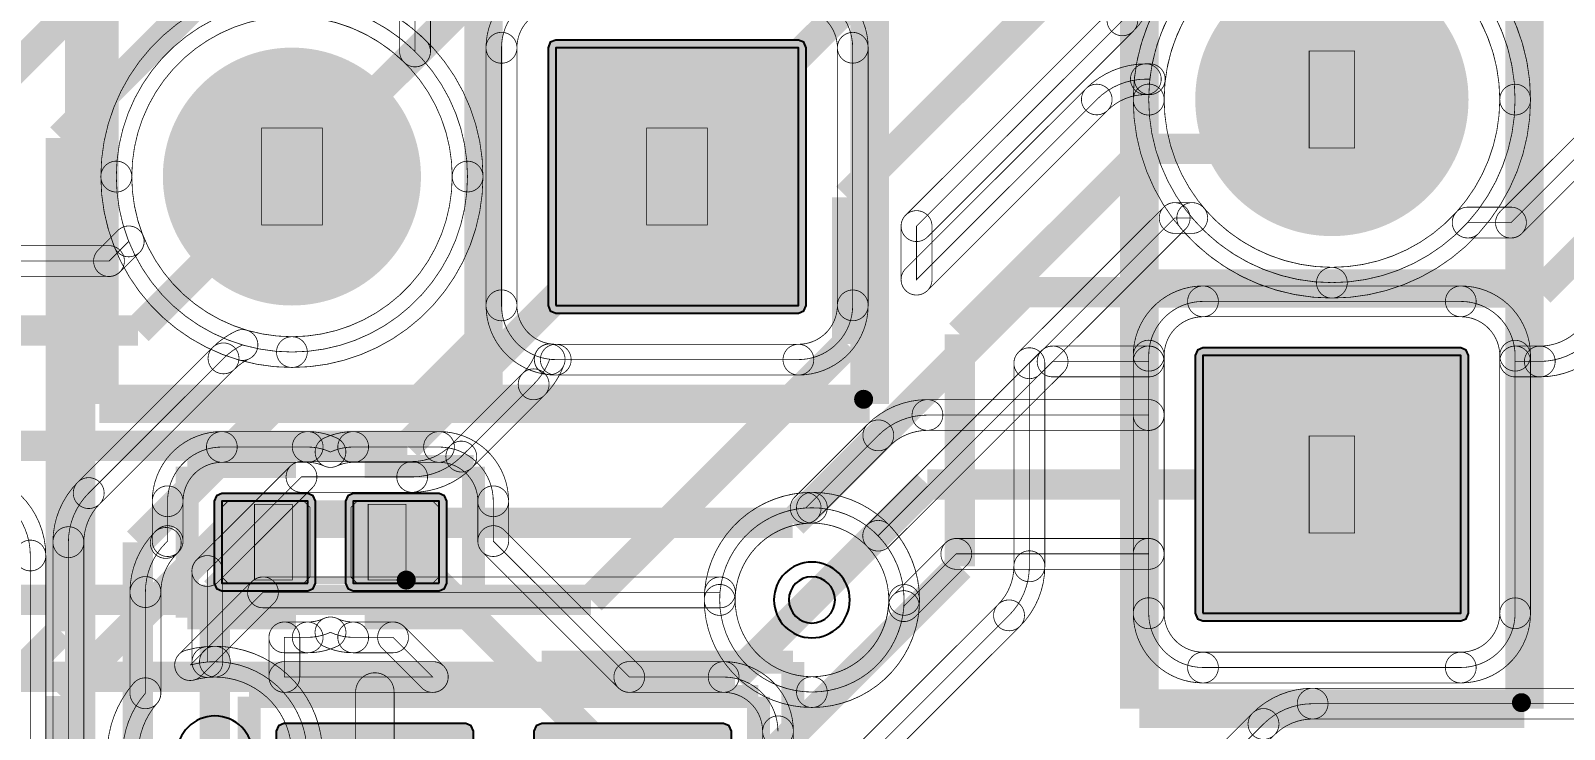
# Model space of a CAD drawing. Header units: millimetres. Extents: x -2.5 to 44.5, y -38.5 to 2.5.
# Drawn here: x 25.58 to 35.7, y -17.11 to -12.5 of the extents above; entities that cross this region are included whole.
import ezdxf

# ---------------------------------------------------------------- set-up
doc = ezdxf.new("R2010")
doc.units = ezdxf.units.MM
for name, color, linetype, true_color in [('Bottom Layer', 7, 'Continuous', 0x0000ff), ('Bottom Paste Mask Layer', 7, 'Continuous', 0x800000), ('Bottom Silkscreen Layer', 7, 'Continuous', 0x808000), ('Bottom Solder Mask Layer', 7, 'Continuous', 0xff00ff), ('Component Marking Layer', 7, 'Continuous', 0x66ffcc), ('Component Shape Layer', 7, 'Continuous', 0x00cccc), ('Hole Layer', 7, 'Continuous', 0x816200), ('Inner1', 7, 'Continuous', 0xbc8e00), ('Inner2', 7, 'Continuous', 0x70dbfa), ('Multi-Layer', 7, 'Continuous', 0xc0c0c0), ('Pin Soldering Layer', 7, 'Continuous', 0xcc9999), ('Top Layer', 7, 'Continuous', 0xff0000), ('Top Paste Mask Layer', 7, 'Continuous', 0x808080), ('Top Silkscreen Layer', 7, 'Continuous', 0xffff00), ('Top Solder Mask Layer', 7, 'Continuous', 0x800080)]:
    doc.layers.add(name, color=color, linetype=linetype, true_color=true_color)

msp = doc.modelspace()

# ---------------------------------------------------------------- hatches: boundary and pattern name
at = {"layer": 'Bottom Layer'}
for points in [[(33.313, -12.954, 1), (35.013, -12.954, 1)], [(29.045, -14.312), (30.645, -14.312), (30.645, -12.612), (29.045, -12.612)], [(26.505, -13.462, 1), (28.105, -13.462, 1)], [(33.313, -16.344), (35.013, -16.344), (35.013, -14.644), (33.313, -14.644)], [(27.409, -16.145), (27.409, -15.605), (26.843, -15.605), (26.843, -16.145)], [(28.275, -16.145), (28.275, -15.605), (27.709, -15.605), (27.709, -16.145)]]:
    msp.add_hatch(color=256, dxfattribs=at).paths.add_polyline_path(points)
at = {"layer": 'Bottom Paste Mask Layer'}
for points in [[(27.424, -16.105), (27.424, -15.645), (27.384, -15.605), (26.883, -15.605), (26.843, -15.645), (26.843, -16.105), (26.883, -16.145), (27.384, -16.145)], [(27.694, -16.105), (27.694, -15.645), (27.734, -15.605), (28.235, -15.605), (28.275, -15.645), (28.275, -16.105), (28.235, -16.145), (27.734, -16.145)]]:
    msp.add_hatch(color=256, dxfattribs=at).paths.add_polyline_path(points)
at = {"layer": 'Bottom Solder Mask Layer'}
for points in [[(27.46, -16.145), (27.46, -15.605), (27.445, -15.569), (27.409, -15.554), (26.843, -15.554), (26.807, -15.569), (26.793, -15.605), (26.793, -16.145), (26.807, -16.181), (26.843, -16.196), (27.409, -16.196), (27.445, -16.181)], [(28.326, -16.145), (28.326, -15.605), (28.311, -15.569), (28.275, -15.554), (27.709, -15.554), (27.673, -15.569), (27.658, -15.605), (27.658, -16.145), (27.673, -16.181), (27.709, -16.196), (28.275, -16.196), (28.311, -16.181)], [(28.452, -17.072), (27.252, -17.072), (27.216, -17.087), (27.201, -17.123), (27.201, -18.523), (27.216, -18.559), (27.252, -18.574), (28.452, -18.574), (28.488, -18.559), (28.503, -18.523), (28.503, -17.123), (28.488, -17.087)], [(30.152, -17.072), (28.952, -17.072), (28.916, -17.087), (28.901, -17.123), (28.901, -18.523), (28.916, -18.559), (28.952, -18.574), (30.152, -18.574), (30.188, -18.559), (30.203, -18.523), (30.203, -17.123), (30.188, -17.087)]]:
    msp.add_hatch(color=256, dxfattribs=at).paths.add_polyline_path(points)
at = {"layer": 'Component Marking Layer'}
for points in [[(31.015, -14.932, 1), (31.135, -14.932, 1)], [(27.999, -16.125, 1), (28.119, -16.125, 1)], [(35.353, -16.934, 1), (35.473, -16.934, 1)]]:
    msp.add_hatch(color=256, dxfattribs=at).paths.add_polyline_path(points)
at = {"layer": 'Hole Layer'}
for points in [[(33.613, -12.954, 1), (34.713, -12.954, 1)], [(26.805, -13.462, 1), (27.805, -13.462, 1)], [(29.345, -13.462, 1), (30.345, -13.462, 1)], [(33.613, -15.494, 1), (34.713, -15.494, 1)]]:
    msp.add_hatch(color=256, dxfattribs=at).paths.add_polyline_path(points)
at = {"layer": 'Multi-Layer'}
for points in [[(33.313, -12.954, 1), (35.013, -12.954, 1)], [(33.313, -12.954, 1), (35.013, -12.954, 1)], [(33.313, -12.954, 1), (35.013, -12.954, 1)], [(29.045, -14.312), (30.645, -14.312), (30.645, -12.612), (29.045, -12.612)], [(29.045, -14.312), (30.645, -14.312), (30.645, -12.612), (29.045, -12.612)], [(29.045, -14.312), (30.645, -14.312), (30.645, -12.612), (29.045, -12.612)], [(26.505, -13.462, 1), (28.105, -13.462, 1)], [(26.505, -13.462, 1), (28.105, -13.462, 1)], [(26.505, -13.462, 1), (28.105, -13.462, 1)], [(33.313, -16.344), (35.013, -16.344), (35.013, -14.644), (33.313, -14.644)], [(33.313, -16.344), (35.013, -16.344), (35.013, -14.644), (33.313, -14.644)], [(33.313, -16.344), (35.013, -16.344), (35.013, -14.644), (33.313, -14.644)]]:
    msp.add_hatch(color=256, dxfattribs=at).paths.add_polyline_path(points)
at = {"layer": 'Pin Soldering Layer'}
for points in [[(34.013, -13.274), (34.013, -12.634), (34.313, -12.634), (34.313, -13.274)], [(27.105, -13.782), (27.105, -13.142), (27.505, -13.142), (27.505, -13.782)], [(29.645, -13.782), (29.645, -13.142), (30.045, -13.142), (30.045, -13.782)], [(34.013, -15.814), (34.013, -15.174), (34.313, -15.174), (34.313, -15.814)], [(27.308, -16.125), (27.308, -15.625), (27.058, -15.625), (27.058, -16.125)], [(27.808, -15.625), (27.808, -16.125), (28.058, -16.125), (28.058, -15.625)]]:
    msp.add_hatch(color=256, dxfattribs=at).paths.add_polyline_path(points)
at = {"layer": 'Top Layer'}
for points in [[(33.313, -12.954, 1), (35.013, -12.954, 1)], [(29.045, -14.312), (30.645, -14.312), (30.645, -12.612), (29.045, -12.612)], [(26.505, -13.462, 1), (28.105, -13.462, 1)], [(33.313, -16.344), (35.013, -16.344), (35.013, -14.644), (33.313, -14.644)]]:
    msp.add_hatch(color=256, dxfattribs=at).paths.add_polyline_path(points)
at = {"layer": 'Top Paste Mask Layer'}
for points in [[(33.313, -12.954, 1), (35.013, -12.954, 1)], [(29.045, -14.312), (30.645, -14.312), (30.645, -12.612), (29.045, -12.612)], [(26.505, -13.462, 1), (28.105, -13.462, 1)], [(33.313, -16.344), (35.013, -16.344), (35.013, -14.644), (33.313, -14.644)]]:
    msp.add_hatch(color=256, dxfattribs=at).paths.add_polyline_path(points)
at = {"layer": 'Top Solder Mask Layer'}
for points in [[(33.262, -12.954, 1), (35.064, -12.954, 1)], [(26.454, -13.462, 1), (28.156, -13.462, 1)], [(29.045, -14.363), (30.645, -14.363), (30.681, -14.348), (30.696, -14.312), (30.696, -12.612), (30.681, -12.576), (30.645, -12.561), (29.045, -12.561), (29.009, -12.576), (28.994, -12.612), (28.994, -14.312), (29.009, -14.348)], [(33.313, -16.395), (35.013, -16.395), (35.049, -16.38), (35.064, -16.344), (35.064, -14.644), (35.049, -14.608), (35.013, -14.593), (33.313, -14.593), (33.277, -14.608), (33.262, -14.644), (33.262, -16.344), (33.277, -16.38)]]:
    msp.add_hatch(color=256, dxfattribs=at).paths.add_polyline_path(points)

# ---------------------------------------------------------------- linework, layer by layer
at = {"layer": 'Bottom Layer', "const_width": 0.00508}
for points in [[(32.853, -12.954, -0.414214), (34.163, -11.644, -1), (34.163, -11.847, 0.414214), (33.057, -12.954, -1)], [(34.163, -11.644, -0.414214), (35.473, -12.954, -1), (35.27, -12.954, 0.414214), (34.163, -11.847, -1)], [(34.163, -14.162, 0.414214), (35.371, -12.954, 0.414214), (34.163, -11.746, 0.414214), (32.955, -12.954, 0.414214)], [(26.045, -13.462, -0.414214), (27.305, -12.202, -1), (27.305, -12.405, 0.414214), (26.249, -13.462, -1)], [(27.305, -12.202, -0.414214), (28.565, -13.462, -1), (28.362, -13.462, 0.414214), (27.305, -12.405, -1)], [(28.585, -12.612, -0.414214), (29.045, -12.152, -1), (29.045, -12.355, 0.414214), (28.789, -12.612, -1)], [(30.645, -12.152, -0.414214), (31.105, -12.612, -1), (30.902, -12.612, 0.414214), (30.645, -12.355, -1)], [(27.305, -14.62, 0.414214), (28.463, -13.462, 0.414214), (27.305, -12.304, 0.414214), (26.147, -13.462, 0.414214)], [(30.645, -14.67, 0.414214), (31.003, -14.312), (31.003, -12.612, 0.414214), (30.645, -12.254), (29.045, -12.254, 0.414214), (28.687, -12.612), (28.687, -14.312, 0.414214), (29.045, -14.67)], [(28.585, -12.612, -1), (28.789, -12.612), (28.789, -14.312, -1), (28.585, -14.312)], [(30.902, -12.612, -1), (31.105, -12.612), (31.105, -14.312, -1), (30.902, -14.312)], [(34.163, -14.264, -0.414214), (32.853, -12.954, -1), (33.057, -12.954, 0.414214), (34.163, -14.061, -1)], [(35.473, -12.954, -0.414214), (34.163, -14.264, -1), (34.163, -14.061, 0.414214), (35.27, -12.954, -1)], [(27.305, -14.722, -0.414214), (26.045, -13.462, -1), (26.249, -13.462, 0.414214), (27.305, -14.519, -1)], [(28.565, -13.462, -0.414214), (27.305, -14.722, -1), (27.305, -14.519, 0.414214), (28.362, -13.462, -1)], [(29.045, -14.772, -0.414214), (28.585, -14.312, -1), (28.789, -14.312, 0.414214), (29.045, -14.569, -1)], [(31.105, -14.312, -0.414214), (30.645, -14.772, -1), (30.645, -14.569, 0.414214), (30.902, -14.312, -1)], [(32.853, -14.644, -0.414214), (33.313, -14.184, -1), (33.313, -14.387, 0.414214), (33.057, -14.644, -1)], [(33.313, -14.387, -1), (33.313, -14.184), (35.013, -14.184, -1), (35.013, -14.387)], [(35.013, -14.184, -0.414214), (35.473, -14.644, -1), (35.27, -14.644, 0.414214), (35.013, -14.387, -1)], [(32.955, -16.344, 0.414214), (33.313, -16.702), (35.013, -16.702, 0.414214), (35.371, -16.344), (35.371, -14.644), (35.371, -14.644, 0.414214), (35.013, -14.286), (33.313, -14.286, 0.414214), (32.955, -14.644)], [(32.853, -14.644, -1), (33.057, -14.644), (33.057, -16.344, -1), (32.853, -16.344)], [(35.473, -16.344, -1), (35.27, -16.344), (35.27, -14.644, -1), (35.473, -14.644)], [(35.27, -14.644, -1), (35.473, -14.644), (35.473, -14.644, -1), (35.27, -14.644)], [(29.045, -14.772, -1), (29.045, -14.569), (30.645, -14.569, -1), (30.645, -14.772)], [(26.384, -15.605, -0.414214), (26.843, -15.145, -1), (26.843, -15.348, 0.414214), (26.587, -15.605, -1)], [(26.843, -15.348, -1), (26.843, -15.145), (27.409, -15.145, -1), (27.409, -15.348)], [(27.409, -15.145, -0.108449), (27.602, -15.188, -1), (27.517, -15.372, 0.108449), (27.409, -15.348, -1)], [(27.517, -15.188, -0.108449), (27.709, -15.145, -1), (27.709, -15.348, 0.108449), (27.602, -15.372, -1)], [(27.709, -15.348, -1), (27.709, -15.145), (28.275, -15.145, -1), (28.275, -15.348)], [(28.275, -15.145, -0.414214), (28.734, -15.605, -1), (28.531, -15.605, 0.414214), (28.275, -15.348, -1)], [(25.518, -15.567, -0.198912), (25.682, -15.963, -1), (25.479, -15.963, 0.198912), (25.374, -15.711, -1)], [(26.384, -15.605, -1), (26.587, -15.605), (26.587, -15.868, -1), (26.384, -15.868)], [(28.734, -15.868, -1), (28.531, -15.868), (28.531, -15.605, -1), (28.734, -15.605)], [(30.024, -16.256, -0.414214), (30.734, -15.546, -1), (30.734, -15.749, 0.414214), (30.228, -16.256, -1)], [(30.734, -15.546, -0.414214), (31.444, -16.256, -1), (31.241, -16.256, 0.414214), (30.734, -15.749, -1)], [(30.126, -16.256, 0.414214), (30.734, -16.864, 0.414214), (31.342, -16.256, 0.414214), (30.734, -15.648, 0.414214)], [(26.237, -16.204, -0.198912), (26.401, -15.808, -1), (26.545, -15.952, 0.198912), (26.441, -16.204, -1)], [(26.545, -15.952, -1), (26.401, -15.808), (26.413, -15.796, -1), (26.557, -15.94)], [(26.545, -15.952, -1), (26.401, -15.808), (26.401, -15.808, -1), (26.545, -15.952)], [(28.561, -15.94, -1), (28.705, -15.796), (29.601, -16.693, -1), (29.458, -16.837)], [(25.682, -17.297, -1), (25.479, -17.297), (25.479, -15.963, -1), (25.682, -15.963)], [(25.682, -15.963, -1), (25.479, -15.963), (25.479, -15.963, -1), (25.682, -15.963)], [(26.237, -16.204, -1), (26.441, -16.204), (26.441, -16.872, -1), (26.237, -16.872)], [(30.734, -16.966, -0.414214), (30.024, -16.256, -1), (30.228, -16.256, 0.414214), (30.734, -16.763, -1)], [(31.444, -16.256, -0.414214), (30.734, -16.966, -1), (30.734, -16.763, 0.414214), (31.241, -16.256, -1)], [(33.313, -16.804, -0.414214), (32.853, -16.344, -1), (33.057, -16.344, 0.414214), (33.313, -16.601, -1)], [(35.473, -16.344, -0.414214), (35.013, -16.804, -1), (35.013, -16.601, 0.414214), (35.27, -16.344, -1)], [(27.602, -16.563, -0.108449), (27.409, -16.605, -1), (27.409, -16.402, 0.108449), (27.517, -16.378, -1)], [(27.709, -16.605, -0.108449), (27.517, -16.563, -1), (27.602, -16.378, 0.108449), (27.709, -16.402, -1)], [(27.357, -16.765, -1), (27.154, -16.765), (27.154, -16.503, -1), (27.357, -16.503)], [(27.255, -16.605, -1), (27.255, -16.402), (27.409, -16.402, -1), (27.409, -16.605)], [(27.255, -16.765), (27.255, -16.503), (27.409, -16.503, 0.108449), (27.559, -16.47, 0.108449), (27.709, -16.503), (27.972, -16.503), (28.234, -16.765)], [(27.709, -16.605, -1), (27.709, -16.402), (27.972, -16.402, -1), (27.972, -16.605)], [(27.9, -16.575, -1), (28.044, -16.431), (28.306, -16.693, -1), (28.162, -16.837)], [(27.255, -16.866, -1), (27.255, -16.663), (28.234, -16.663, -1), (28.234, -16.866)], [(29.53, -16.866, -1), (29.53, -16.663), (30.152, -16.663, -1), (30.152, -16.866)], [(30.152, -16.663, -0.414214), (30.612, -17.123, -1), (30.409, -17.123, 0.414214), (30.152, -16.866, -1)], [(33.313, -16.804, -1), (33.313, -16.601), (35.013, -16.601, -1), (35.013, -16.804)], [(26.087, -17.272, -0.181366), (26.262, -16.805, -1), (26.415, -16.939, 0.181366), (26.291, -17.272, -1)], [(27.725, -16.864, -1), (27.979, -16.864), (27.979, -17.823, -1), (27.725, -17.823)], [(33.64, -17.003, -0.198912), (34.036, -16.839, -1), (34.036, -17.042, 0.198912), (33.784, -17.147, -1)], [(34.036, -17.042, -1), (34.036, -16.839), (36.176, -16.839, -1), (36.176, -17.042)], [(34.036, -17.042, -1), (34.036, -16.839), (34.036, -16.839, -1), (34.036, -17.042)], [(32.215, -18.716, -1), (32.071, -18.572), (33.64, -17.003, -1), (33.784, -17.147)], [(33.784, -17.147, -1), (33.64, -17.003), (33.64, -17.003, -1), (33.784, -17.147)], [(30.612, -17.365, -1), (30.409, -17.365), (30.409, -17.123, -1), (30.612, -17.123)]]:
    msp.add_lwpolyline(points, format="xyb", close=True, dxfattribs=at)
at = {"layer": 'Bottom Layer'}
for points in [[(29.045, -14.312), (30.645, -14.312), (30.645, -12.612), (29.045, -12.612)], [(33.313, -16.344), (35.013, -16.344), (35.013, -14.644), (33.313, -14.644)], [(27.409, -16.145), (27.409, -15.605), (26.843, -15.605), (26.843, -16.145)], [(28.275, -16.145), (28.275, -15.605), (27.709, -15.605), (27.709, -16.145)]]:
    msp.add_lwpolyline(points, close=True, dxfattribs=at)
at = {"layer": 'Bottom Layer', "const_width": 0.00508}
for points in [[(30.51, -17.123, 0.414214), (30.152, -16.765), (29.53, -16.765), (28.633, -15.868), (28.633, -15.605, 0.414214), (28.275, -15.247), (27.709, -15.247, 0.108449), (27.559, -15.28, 0.108449), (27.409, -15.247), (26.843, -15.247, 0.414214), (26.485, -15.605), (26.485, -15.868), (26.473, -15.88), (26.473, -15.88, 0.198912), (26.339, -16.204), (26.339, -16.872, 0.181366), (26.189, -17.272, 0.123679)], [(25.446, -17.621, 0.198912), (25.58, -17.297), (25.58, -15.963), (25.58, -15.963, 0.198912), (25.446, -15.639)], [(36.176, -16.941), (34.036, -16.941), (34.036, -16.941, 0.198912), (33.712, -17.075), (33.712, -17.075), (32.143, -18.644)]]:
    msp.add_lwpolyline(points, format="xyb", dxfattribs=at)
at = {"layer": 'Bottom Layer', "const_width": 0.2}
for points in [[(26.797, -16.204), (27.126, -15.875)], [(27.992, -15.875), (29.552, -17.435)], [(26.797, -16.204), (26.797, -17.272)]]:
    msp.add_lwpolyline(points, dxfattribs=at)
at = {"layer": 'Bottom Paste Mask Layer', "const_width": 0.00508}
for points in [[(27.424, -16.105), (27.424, -15.645), (27.384, -15.605), (26.883, -15.605), (26.843, -15.645), (26.843, -16.105), (26.883, -16.145), (27.384, -16.145)], [(27.424, -16.105), (27.424, -15.645), (27.384, -15.605), (26.883, -15.605), (26.843, -15.645), (26.843, -16.105), (26.883, -16.145), (27.384, -16.145)], [(27.694, -16.105), (27.694, -15.645), (27.734, -15.605), (28.235, -15.605), (28.275, -15.645), (28.275, -16.105), (28.235, -16.145), (27.734, -16.145)], [(27.694, -16.105), (27.694, -15.645), (27.734, -15.605), (28.235, -15.605), (28.275, -15.645), (28.275, -16.105), (28.235, -16.145), (27.734, -16.145)]]:
    msp.add_lwpolyline(points, close=True, dxfattribs=at)
at = {"layer": 'Bottom Silkscreen Layer', "const_width": 0.152}
for points in [[(26.615, -16.374), (26.615, -15.376)], [(26.615, -15.376), (27.333, -15.376)], [(26.615, -16.374), (26.615, -15.376)], [(26.615, -15.376), (27.333, -15.376)], [(28.503, -15.376), (27.785, -15.376)], [(28.503, -15.376), (27.785, -15.376)], [(28.503, -16.374), (28.503, -15.376)], [(28.503, -16.374), (28.503, -15.376)], [(27.333, -16.374), (26.615, -16.374)], [(27.333, -16.374), (26.615, -16.374)], [(27.785, -16.374), (28.503, -16.374)], [(27.785, -16.374), (28.503, -16.374)], [(28.952, -16.666), (30.609, -16.666)], [(28.952, -16.666), (30.609, -16.666)], [(30.609, -16.666), (30.609, -18.523)], [(30.609, -16.666), (30.609, -18.523)], [(30.381, -16.894), (27.023, -16.894)], [(27.023, -16.894), (27.023, -20.952)], [(30.381, -16.894), (27.023, -16.894)], [(27.023, -16.894), (27.023, -20.952)], [(30.381, -20.952), (30.381, -16.894)], [(30.381, -20.952), (30.381, -16.894)]]:
    msp.add_lwpolyline(points, dxfattribs=at)
at = {"layer": 'Bottom Solder Mask Layer'}
for points in [[(27.46, -16.145), (27.46, -15.605), (27.445, -15.569), (27.409, -15.554), (26.843, -15.554), (26.807, -15.569), (26.793, -15.605), (26.793, -16.145), (26.807, -16.181), (26.843, -16.196), (27.409, -16.196), (27.445, -16.181)], [(28.326, -16.145), (28.326, -15.605), (28.311, -15.569), (28.275, -15.554), (27.709, -15.554), (27.673, -15.569), (27.658, -15.605), (27.658, -16.145), (27.673, -16.181), (27.709, -16.196), (28.275, -16.196), (28.311, -16.181)], [(28.452, -17.072), (27.252, -17.072), (27.216, -17.087), (27.201, -17.123), (27.201, -18.523), (27.216, -18.559), (27.252, -18.574), (28.452, -18.574), (28.488, -18.559), (28.503, -18.523), (28.503, -17.123), (28.488, -17.087)], [(30.152, -17.072), (28.952, -17.072), (28.916, -17.087), (28.901, -17.123), (28.901, -18.523), (28.916, -18.559), (28.952, -18.574), (30.152, -18.574), (30.188, -18.559), (30.203, -18.523), (30.203, -17.123), (30.188, -17.087)]]:
    msp.add_lwpolyline(points, close=True, dxfattribs=at)
at = {"layer": 'Component Marking Layer', "const_width": 0.00508}
for points in [[(31.015, -14.932, 1), (31.135, -14.932, 1)], [(27.999, -16.125, 1), (28.119, -16.125, 1)], [(35.353, -16.934, 1), (35.473, -16.934, 1)]]:
    msp.add_lwpolyline(points, format="xyb", close=True, dxfattribs=at)
at = {"layer": 'Component Shape Layer', "const_width": 0.0508}
for points in [[(32.913, -16.934), (32.913, -6.434), (35.413, -6.434), (35.413, -16.934)], [(32.913, -16.934), (32.913, -6.434), (35.413, -6.434), (35.413, -16.934)], [(31.075, -14.932), (26.075, -14.932), (26.075, -6.912), (31.075, -6.912)], [(31.075, -14.932), (26.075, -14.932), (26.075, -6.912), (31.075, -6.912)], [(28.059, -16.125), (28.059, -15.625), (27.059, -15.625), (27.059, -16.125)], [(28.059, -16.125), (28.059, -15.625), (27.059, -15.625), (27.059, -16.125)]]:
    msp.add_lwpolyline(points, close=True, dxfattribs=at)
at = {"layer": 'Hole Layer'}
msp.add_lwpolyline([(30.582, -16.256, 1), (30.887, -16.256, 1)], format="xyb", close=True, dxfattribs=at)
at = {"layer": 'Inner1', "const_width": 0.2}
for points in [[(28.575, -9.652), (28.575, -14.509)], [(25.908, -12.319), (25.908, -25.019)], [(28.098, -14.986), (28.575, -14.509)], [(26.289, -15.875), (27.178, -14.986)], [(27.178, -14.986), (28.098, -14.986)], [(30.734, -16.256), (31.496, -15.494)], [(31.496, -15.494), (34.163, -15.494)], [(26.289, -15.875), (26.289, -18.1)]]:
    msp.add_lwpolyline(points, dxfattribs=at)
at = {"layer": 'Inner1', "const_width": 0.00508}
for points in [[(23.318, -13.906), (26.105, -11.119), (26.105, -11.119, 0.042494), (26.155, -11.06, 0.379765), (27.305, -12.08, 0.196682), (28.117, -11.748), (28.117, -12.636, 0.196682), (27.305, -12.304, 0.414214), (26.147, -13.462, 0.332913), (26.979, -14.573, 0.084236), (26.854, -14.662), (26.854, -14.662), (25.965, -15.551), (25.965, -15.551, 0.198912), (25.831, -15.875), (25.831, -17.844, 0.137823)], [(27.405, -17.272, 0.414214), (26.797, -16.664, 0.020524), (26.747, -16.666), (26.747, -16.065), (27.368, -15.444), (28.098, -15.444), (28.098, -15.444, 0.198912), (28.422, -15.31), (28.422, -15.31), (28.899, -14.833), (28.899, -14.833, 0.108317), (29.005, -14.668), (29.005, -14.668, 0.028155), (29.045, -14.67), (30.645, -14.67, 0.414214), (31.003, -14.312), (31.003, -12.612, 0.414214), (30.645, -12.254)]]:
    msp.add_lwpolyline(points, format="xyb", dxfattribs=at)
for points in [[(28.015, -11.748, -1), (28.219, -11.748), (28.219, -12.636, -1), (28.015, -12.636)], [(32.853, -12.954, -0.414214), (34.163, -11.644, -1), (34.163, -11.847, 0.414214), (33.057, -12.954, -1)], [(34.163, -11.644, -0.414214), (35.473, -12.954, -1), (35.27, -12.954, 0.414214), (34.163, -11.847, -1)], [(32.955, -12.954, 0.414214), (34.163, -14.162, 0.414214), (35.371, -12.954, 0.414214), (34.163, -11.746, 0.414214)], [(26.045, -13.462, -0.414214), (27.305, -12.202, -1), (27.305, -12.405, 0.414214), (26.249, -13.462, -1)], [(27.305, -12.202, -0.196682), (28.188, -12.564, -1), (28.046, -12.709, 0.196682), (27.305, -12.405, -1)], [(30.645, -12.152, -0.414214), (31.105, -12.612, -1), (30.902, -12.612, 0.414214), (30.645, -12.355, -1)], [(30.902, -12.612, -1), (31.105, -12.612), (31.105, -14.312, -1), (30.902, -14.312)], [(34.163, -14.264, -0.414214), (32.853, -12.954, -1), (33.057, -12.954, 0.414214), (34.163, -14.061, -1)], [(35.473, -12.954, -0.414214), (34.163, -14.264, -1), (34.163, -14.061, 0.414214), (35.27, -12.954, -1)], [(26.95, -14.671, -0.332913), (26.045, -13.462, -1), (26.249, -13.462, 0.332913), (27.008, -14.476, -1)], [(31.105, -14.312, -0.414214), (30.645, -14.772, -1), (30.645, -14.569, 0.414214), (30.902, -14.312, -1)], [(32.853, -14.644, -0.414214), (33.313, -14.184, -1), (33.313, -14.387, 0.414214), (33.057, -14.644, -1)], [(33.313, -14.387, -1), (33.313, -14.184), (35.013, -14.184, -1), (35.013, -14.387)], [(35.013, -14.184, -0.414214), (35.473, -14.644, -1), (35.27, -14.644, 0.414214), (35.013, -14.387, -1)], [(30.126, -16.256, 0.414214), (30.734, -16.864, 0.39451), (31.341, -16.297), (31.686, -15.952), (32.955, -15.952), (32.955, -16.344, 0.414214), (33.313, -16.702), (35.013, -16.702, 0.414214), (35.371, -16.344), (35.371, -14.644), (35.371, -14.644, 0.414214), (35.013, -14.286), (33.313, -14.286, 0.414214), (32.955, -14.644), (32.955, -15.036), (31.496, -15.036), (31.496, -15.036, 0.198912), (31.172, -15.17), (31.172, -15.17), (30.693, -15.649, 0.39451)], [(26.037, -15.623, -1), (25.893, -15.479), (26.782, -14.59, -1), (26.926, -14.734)], [(26.782, -14.59, -0.084236), (26.935, -14.482, -1), (27.023, -14.665, 0.084236), (26.926, -14.734, -1)], [(26.926, -14.734, -1), (26.782, -14.59), (26.782, -14.59, -1), (26.926, -14.734)], [(32.853, -14.644, -1), (33.057, -14.644), (33.057, -15.036, -1), (32.853, -15.036)], [(35.473, -16.344, -1), (35.27, -16.344), (35.27, -14.644, -1), (35.473, -14.644)], [(35.27, -14.644, -1), (35.473, -14.644), (35.473, -14.644, -1), (35.27, -14.644)], [(29.1, -14.703, -0.108317), (28.971, -14.905, -1), (28.827, -14.761, 0.108317), (28.91, -14.633, -1)], [(28.97, -14.763, -1), (29.04, -14.573), (29.04, -14.573, -1), (28.97, -14.763)], [(29.045, -14.772, -0.028155), (28.993, -14.769, -1), (29.016, -14.567, 0.028155), (29.045, -14.569, -1)], [(29.045, -14.772, -1), (29.045, -14.569), (30.645, -14.569, -1), (30.645, -14.772)], [(28.494, -15.382, -1), (28.35, -15.238), (28.827, -14.761, -1), (28.971, -14.905)], [(28.971, -14.905, -1), (28.827, -14.761), (28.827, -14.761, -1), (28.971, -14.905)], [(31.1, -15.098, -0.198912), (31.496, -14.934, -1), (31.496, -15.137, 0.198912), (31.244, -15.242, -1)], [(31.496, -15.137, -1), (31.496, -14.934), (32.955, -14.934, -1), (32.955, -15.137)], [(31.496, -15.137, -1), (31.496, -14.934), (31.496, -14.934, -1), (31.496, -15.137)], [(30.765, -15.721, -1), (30.621, -15.577), (31.1, -15.098, -1), (31.244, -15.242)], [(31.244, -15.242, -1), (31.1, -15.098), (31.1, -15.098, -1), (31.244, -15.242)], [(28.494, -15.382, -0.198912), (28.098, -15.546, -1), (28.098, -15.343, 0.198912), (28.35, -15.238, -1)], [(28.494, -15.382, -1), (28.35, -15.238), (28.35, -15.238, -1), (28.494, -15.382)], [(26.819, -16.137, -1), (26.675, -15.993), (27.296, -15.372, -1), (27.44, -15.516)], [(27.368, -15.546, -1), (27.368, -15.343), (28.098, -15.343, -1), (28.098, -15.546)], [(28.098, -15.546, -1), (28.098, -15.343), (28.098, -15.343, -1), (28.098, -15.546)], [(25.729, -15.875, -0.198912), (25.893, -15.479, -1), (26.037, -15.623, 0.198912), (25.933, -15.875, -1)], [(26.037, -15.623, -1), (25.893, -15.479), (25.893, -15.479, -1), (26.037, -15.623)], [(30.024, -16.256, -0.39451), (30.686, -15.548, -1), (30.7, -15.751, 0.39451), (30.228, -16.256, -1)], [(25.729, -15.875, -1), (25.933, -15.875), (25.933, -17.844, -1), (25.729, -17.844)], [(31.413, -16.369, -1), (31.269, -16.225), (31.614, -15.88, -1), (31.758, -16.024)], [(31.686, -16.054, -1), (31.686, -15.851), (32.955, -15.851, -1), (32.955, -16.054)], [(32.853, -15.952, -1), (33.057, -15.952), (33.057, -16.344, -1), (32.853, -16.344)], [(26.849, -16.666, -1), (26.646, -16.666), (26.646, -16.065, -1), (26.849, -16.065)], [(30.734, -16.966, -0.414214), (30.024, -16.256, -1), (30.228, -16.256, 0.414214), (30.734, -16.763, -1)], [(31.442, -16.304, -0.39451), (30.734, -16.966, -1), (30.734, -16.763, 0.39451), (31.239, -16.29, -1)], [(33.313, -16.804, -0.414214), (32.853, -16.344, -1), (33.057, -16.344, 0.414214), (33.313, -16.601, -1)], [(35.473, -16.344, -0.414214), (35.013, -16.804, -1), (35.013, -16.601, 0.414214), (35.27, -16.344, -1)], [(26.739, -16.565, -0.020524), (26.797, -16.562, -1), (26.797, -16.765, 0.020524), (26.756, -16.767, -1)], [(26.797, -16.562, -0.414214), (27.507, -17.272, -1), (27.304, -17.272, 0.414214), (26.797, -16.765, -1)], [(33.313, -16.804, -1), (33.313, -16.601), (35.013, -16.601, -1), (35.013, -16.804)]]:
    msp.add_lwpolyline(points, format="xyb", close=True, dxfattribs=at)
at = {"layer": 'Inner2', "const_width": 0.2}
for points in [[(26.216, -12.011), (23.876, -14.351)], [(26.67, -12.319), (25.781, -13.208)], [(36.968, -12.79), (35.534, -14.224)], [(25.781, -13.208), (25.781, -16.464)], [(32.131, -14.224), (30.607, -15.748)], [(35.534, -14.224), (32.131, -14.224)], [(26.924, -15.748), (25.781, -16.891)], [(30.607, -15.748), (26.924, -15.748)], [(25.781, -16.464), (25.479, -16.766)], [(25.781, -16.891), (25.781, -21.336)]]:
    msp.add_lwpolyline(points, dxfattribs=at)
at = {"layer": 'Inner2', "const_width": 0.00508}
for points in [[(34.994, -11.942, -0.224475), (35.473, -12.954, -1), (35.27, -12.954, 0.224475), (34.865, -12.099, -1)], [(35.416, -13.838, -1), (35.272, -13.694), (36.29, -12.677, -1), (36.433, -12.82)], [(35.473, -12.954, -0.186337), (35.133, -13.834, -1), (34.983, -13.698, 0.186337), (35.27, -12.954, -1)], [(35.058, -13.867, -1), (35.058, -13.664), (35.344, -13.664, -1), (35.344, -13.867)], [(35.93, -14.62, -0.198912), (35.534, -14.784, -1), (35.534, -14.581, 0.198912), (35.786, -14.476, -1)], [(31.242, -15.904, -1), (31.099, -15.761), (32.249, -14.61, -1), (32.393, -14.754)], [(32.321, -14.784, -1), (32.321, -14.581), (32.955, -14.581, -1), (32.955, -14.784)], [(32.853, -14.682, -1), (33.057, -14.682), (33.057, -16.344, -1), (32.853, -16.344)], [(35.473, -16.344, -1), (35.27, -16.344), (35.27, -14.682, -1), (35.473, -14.682)], [(35.371, -14.784, -1), (35.371, -14.581), (35.534, -14.581, -1), (35.534, -14.784)], [(35.534, -14.784, -1), (35.534, -14.581), (35.534, -14.581, -1), (35.534, -14.784)], [(31.243, -15.762, -0.195014), (31.444, -16.256, -1), (31.241, -16.256, 0.195014), (31.098, -15.903, -1)], [(26.706, -16.758, -1), (26.562, -16.614), (27.042, -16.134, -1), (27.186, -16.278)], [(27.114, -16.308, -1), (27.114, -16.105), (30.128, -16.105, -1), (30.128, -16.308)], [(30.024, -16.256, -0.020524), (30.027, -16.198, -1), (30.229, -16.215, 0.020524), (30.228, -16.256, -1)], [(30.734, -16.966, -0.414214), (30.024, -16.256, -1), (30.228, -16.256, 0.414214), (30.734, -16.763, -1)], [(31.444, -16.256, -0.414214), (30.734, -16.966, -1), (30.734, -16.763, 0.414214), (31.241, -16.256, -1)], [(33.313, -16.804, -0.414214), (32.853, -16.344, -1), (33.057, -16.344, 0.414214), (33.313, -16.601, -1)], [(35.473, -16.344, -0.414214), (35.013, -16.804, -1), (35.013, -16.601, 0.414214), (35.27, -16.344, -1)], [(26.606, -16.588, -0.068064), (26.797, -16.562, -1), (26.797, -16.765, 0.068064), (26.661, -16.784, -1)], [(26.797, -16.562, -0.414214), (27.507, -17.272, -1), (27.304, -17.272, 0.414214), (26.797, -16.765, -1)], [(33.313, -16.804, -1), (33.313, -16.601), (35.013, -16.601, -1), (35.013, -16.804)]]:
    msp.add_lwpolyline(points, format="xyb", close=True, dxfattribs=at)
for points in [[(36.362, -12.748), (35.344, -13.766), (35.058, -13.766, 0.186337), (35.371, -12.954, 0.224475), (34.93, -12.02), (36.557, -12.02, 0.181366)], [(27.405, -17.272, 0.414214), (26.797, -16.664, 0.068064), (26.634, -16.686), (27.114, -16.206), (30.128, -16.206, 0.020524), (30.126, -16.256, 0.414214), (30.734, -16.864, 0.414214), (31.342, -16.256, 0.195014), (31.17, -15.833), (32.321, -14.682), (32.955, -14.682), (32.955, -16.344, 0.414214), (33.313, -16.702), (35.013, -16.702, 0.414214), (35.371, -16.344), (35.371, -14.682), (35.534, -14.682), (35.534, -14.682, 0.198912), (35.858, -14.548)]]:
    msp.add_lwpolyline(points, format="xyb", dxfattribs=at)
at = {"layer": 'Multi-Layer'}
for points in [[(29.045, -14.312), (30.645, -14.312), (30.645, -12.612), (29.045, -12.612)], [(29.045, -14.312), (30.645, -14.312), (30.645, -12.612), (29.045, -12.612)], [(29.045, -14.312), (30.645, -14.312), (30.645, -12.612), (29.045, -12.612)], [(33.313, -16.344), (35.013, -16.344), (35.013, -14.644), (33.313, -14.644)], [(33.313, -16.344), (35.013, -16.344), (35.013, -14.644), (33.313, -14.644)], [(33.313, -16.344), (35.013, -16.344), (35.013, -14.644), (33.313, -14.644)]]:
    msp.add_lwpolyline(points, close=True, dxfattribs=at)
for points in [[(30.484, -16.256, 1), (30.984, -16.256, 1)], [(26.547, -17.272, 1), (27.047, -17.272, 1)]]:
    msp.add_lwpolyline(points, format="xyb", close=True, dxfattribs=at)
at = {"layer": 'Pin Soldering Layer', "const_width": 0.00508}
for points in [[(34.013, -13.274), (34.013, -12.634), (34.313, -12.634), (34.313, -13.274)], [(34.013, -13.274), (34.013, -12.634), (34.313, -12.634), (34.313, -13.274)], [(27.105, -13.782), (27.105, -13.142), (27.505, -13.142), (27.505, -13.782)], [(27.105, -13.782), (27.105, -13.142), (27.505, -13.142), (27.505, -13.782)], [(29.645, -13.782), (29.645, -13.142), (30.045, -13.142), (30.045, -13.782)], [(29.645, -13.782), (29.645, -13.142), (30.045, -13.142), (30.045, -13.782)], [(34.013, -15.814), (34.013, -15.174), (34.313, -15.174), (34.313, -15.814)], [(34.013, -15.814), (34.013, -15.174), (34.313, -15.174), (34.313, -15.814)], [(27.308, -16.125), (27.308, -15.625), (27.058, -15.625), (27.058, -16.125)], [(27.308, -16.125), (27.308, -15.625), (27.058, -15.625), (27.058, -16.125)], [(27.808, -15.625), (27.808, -16.125), (28.058, -16.125), (28.058, -15.625)], [(27.808, -15.625), (27.808, -16.125), (28.058, -16.125), (28.058, -15.625)]]:
    msp.add_lwpolyline(points, close=True, dxfattribs=at)
at = {"layer": 'Top Layer', "const_width": 0.00508}
for points in [[(19.886, -8.84), (26.241, -8.84, 0.299529), (27.305, -9.54, 0.196682), (28.117, -9.208), (28.117, -10.096, 0.196682), (27.305, -9.764, 0.414214), (26.147, -10.922, 0.414214), (27.305, -12.08, 0.196682), (28.117, -11.748), (28.117, -12.002), (27.733, -12.386, 0.094959), (27.305, -12.304, 0.414214), (26.147, -13.462, 0.094959), (26.229, -13.89), (26.099, -14.02), (22.733, -14.02)], [(29.563, -18.829), (32.034, -16.358), (32.034, -16.358, 0.198912), (32.168, -16.034), (32.168, -14.694), (33.126, -13.736), (33.242, -13.736, 0.220258), (34.163, -14.162, 0.414214), (35.371, -12.954, 0.414214), (34.163, -11.746, 0.381868), (32.962, -12.819), (32.936, -12.819), (32.936, -12.819, 0.198912), (32.612, -12.954), (32.612, -12.954), (31.424, -14.142), (31.424, -13.789), (32.782, -12.432)]]:
    msp.add_lwpolyline(points, format="xyb", dxfattribs=at)
at = {"layer": 'Top Layer', "const_width": 0.2}
for points in [[(29.845, -13.462), (31.496, -11.811)], [(30.966, -13.599), (32.458, -12.108)], [(27.305, -13.462), (28.575, -12.192)], [(33.84, -13.278), (34.163, -12.954)], [(31.71, -14.504), (32.936, -13.278)], [(32.936, -13.278), (33.84, -13.278)], [(27.305, -13.462), (26.289, -14.478)], [(28.067, -15.24), (29.845, -13.462)], [(30.966, -14.567), (30.966, -13.599)], [(26.289, -14.478), (22.733, -14.478)], [(31.71, -16.034), (31.71, -14.504)], [(29.277, -16.256), (30.966, -14.567)], [(24.892, -15.24), (28.067, -15.24)], [(28.954, -18.79), (31.71, -16.034)], [(24.511, -16.256), (29.277, -16.256)], [(30.226, -16.764), (30.734, -16.256)], [(24.13, -16.764), (30.226, -16.764)]]:
    msp.add_lwpolyline(points, dxfattribs=at)
at = {"layer": 'Top Layer', "const_width": 0.00508}
for points in [[(32.861, -12.808, -0.381868), (34.163, -11.644, -1), (34.163, -11.847, 0.381868), (33.063, -12.831, -1)], [(34.163, -11.644, -0.414214), (35.473, -12.954, -1), (35.27, -12.954, 0.414214), (34.163, -11.847, -1)], [(33.017, -12.108, -0.198912), (32.853, -12.503, -1), (32.71, -12.36, 0.198912), (32.814, -12.108, -1)], [(26.045, -13.462, -0.414214), (27.305, -12.202, -1), (27.305, -12.405, 0.414214), (26.249, -13.462, -1)], [(31.496, -13.861, -1), (31.352, -13.717), (32.71, -12.36, -1), (32.853, -12.503)], [(32.853, -12.503, -1), (32.71, -12.36), (32.71, -12.36, -1), (32.853, -12.503)], [(32.541, -12.882, -0.198912), (32.936, -12.718, -1), (32.936, -12.921, 0.198912), (32.684, -13.025, -1)], [(32.936, -12.921, -1), (32.936, -12.718), (32.962, -12.718, -1), (32.962, -12.921)], [(32.936, -12.921, -1), (32.936, -12.718), (32.936, -12.718, -1), (32.936, -12.921)], [(31.496, -14.214, -1), (31.352, -14.07), (32.541, -12.882, -1), (32.684, -13.025)], [(32.684, -13.025, -1), (32.541, -12.882), (32.541, -12.882, -1), (32.684, -13.025)], [(35.473, -12.954, -0.414214), (34.163, -14.264, -1), (34.163, -14.061, 0.414214), (35.27, -12.954, -1)], [(26.135, -13.928, -0.094959), (26.045, -13.462, -1), (26.249, -13.462, 0.094959), (26.323, -13.853, -1)], [(32.24, -14.766, -1), (32.096, -14.622), (33.054, -13.664, -1), (33.198, -13.808)], [(33.126, -13.837, -1), (33.126, -13.634), (33.242, -13.634, -1), (33.242, -13.837)], [(34.163, -14.264, -0.220258), (33.164, -13.801, -1), (33.319, -13.67, 0.220258), (34.163, -14.061, -1)], [(31.526, -14.142, -1), (31.322, -14.142), (31.322, -13.789, -1), (31.526, -13.789)], [(26.171, -14.092, -1), (26.027, -13.948), (26.157, -13.818, -1), (26.301, -13.962)], [(22.733, -14.121, -1), (22.733, -13.918), (26.099, -13.918, -1), (26.099, -14.121)], [(32.853, -14.644, -0.414214), (33.313, -14.184, -1), (33.313, -14.387, 0.414214), (33.057, -14.644, -1)], [(33.313, -14.387, -1), (33.313, -14.184), (35.013, -14.184, -1), (35.013, -14.387)], [(35.013, -14.184, -0.414214), (35.473, -14.644, -1), (35.27, -14.644, 0.414214), (35.013, -14.387, -1)], [(32.955, -16.344, 0.414214), (33.313, -16.702), (35.013, -16.702, 0.414214), (35.371, -16.344), (35.371, -14.644), (35.371, -14.644, 0.414214), (35.013, -14.286), (33.313, -14.286, 0.414214), (32.955, -14.644)], [(32.853, -14.644, -1), (33.057, -14.644), (33.057, -16.344, -1), (32.853, -16.344)], [(35.473, -16.344, -1), (35.27, -16.344), (35.27, -14.644, -1), (35.473, -14.644)], [(35.27, -14.644, -1), (35.473, -14.644), (35.473, -14.644, -1), (35.27, -14.644)], [(32.27, -16.034, -1), (32.066, -16.034), (32.066, -14.694, -1), (32.27, -14.694)], [(32.27, -16.034, -0.198912), (32.106, -16.43, -1), (31.962, -16.286, 0.198912), (32.066, -16.034, -1)], [(29.635, -18.901, -1), (29.491, -18.757), (31.962, -16.286, -1), (32.106, -16.43)], [(32.106, -16.43, -1), (31.962, -16.286), (31.962, -16.286, -1), (32.106, -16.43)], [(33.313, -16.804, -0.414214), (32.853, -16.344, -1), (33.057, -16.344, 0.414214), (33.313, -16.601, -1)], [(35.473, -16.344, -0.414214), (35.013, -16.804, -1), (35.013, -16.601, 0.414214), (35.27, -16.344, -1)], [(33.313, -16.804, -1), (33.313, -16.601), (35.013, -16.601, -1), (35.013, -16.804)]]:
    msp.add_lwpolyline(points, format="xyb", close=True, dxfattribs=at)
at = {"layer": 'Top Layer'}
for points in [[(29.045, -14.312), (30.645, -14.312), (30.645, -12.612), (29.045, -12.612)], [(33.313, -16.344), (35.013, -16.344), (35.013, -14.644), (33.313, -14.644)]]:
    msp.add_lwpolyline(points, close=True, dxfattribs=at)
at = {"layer": 'Top Paste Mask Layer'}
for points in [[(29.045, -14.312), (30.645, -14.312), (30.645, -12.612), (29.045, -12.612)], [(33.313, -16.344), (35.013, -16.344), (35.013, -14.644), (33.313, -14.644)]]:
    msp.add_lwpolyline(points, close=True, dxfattribs=at)
at = {"layer": 'Top Silkscreen Layer', "const_width": 0.254}
for points in [[(32.893, -16.974), (32.893, -6.394)], [(32.893, -16.974), (32.893, -6.394)], [(35.433, -16.974), (35.433, -6.394)], [(35.433, -16.974), (35.433, -6.394)], [(26.035, -14.962), (26.035, -6.882)], [(26.035, -14.962), (26.035, -6.882)], [(31.115, -14.962), (31.115, -6.882)], [(31.115, -14.962), (31.115, -6.882)], [(28.568, -14.962), (28.568, -12.192)], [(28.568, -14.962), (28.568, -12.192)], [(32.893, -14.201), (35.433, -14.201)], [(32.893, -14.201), (35.433, -14.201)], [(26.035, -14.962), (31.115, -14.962)], [(26.035, -14.962), (31.115, -14.962)], [(32.893, -16.974), (35.433, -16.974)], [(32.893, -16.974), (35.433, -16.974)]]:
    msp.add_lwpolyline(points, dxfattribs=at)
at = {"layer": 'Top Solder Mask Layer'}
for points in [[(29.045, -14.363), (30.645, -14.363), (30.681, -14.348), (30.696, -14.312), (30.696, -12.612), (30.681, -12.576), (30.645, -12.561), (29.045, -12.561), (29.009, -12.576), (28.994, -12.612), (28.994, -14.312), (29.009, -14.348)], [(33.313, -16.395), (35.013, -16.395), (35.049, -16.38), (35.064, -16.344), (35.064, -14.644), (35.049, -14.608), (35.013, -14.593), (33.313, -14.593), (33.277, -14.608), (33.262, -14.644), (33.262, -16.344), (33.277, -16.38)]]:
    msp.add_lwpolyline(points, close=True, dxfattribs=at)

doc.saveas('drawing.dxf')
